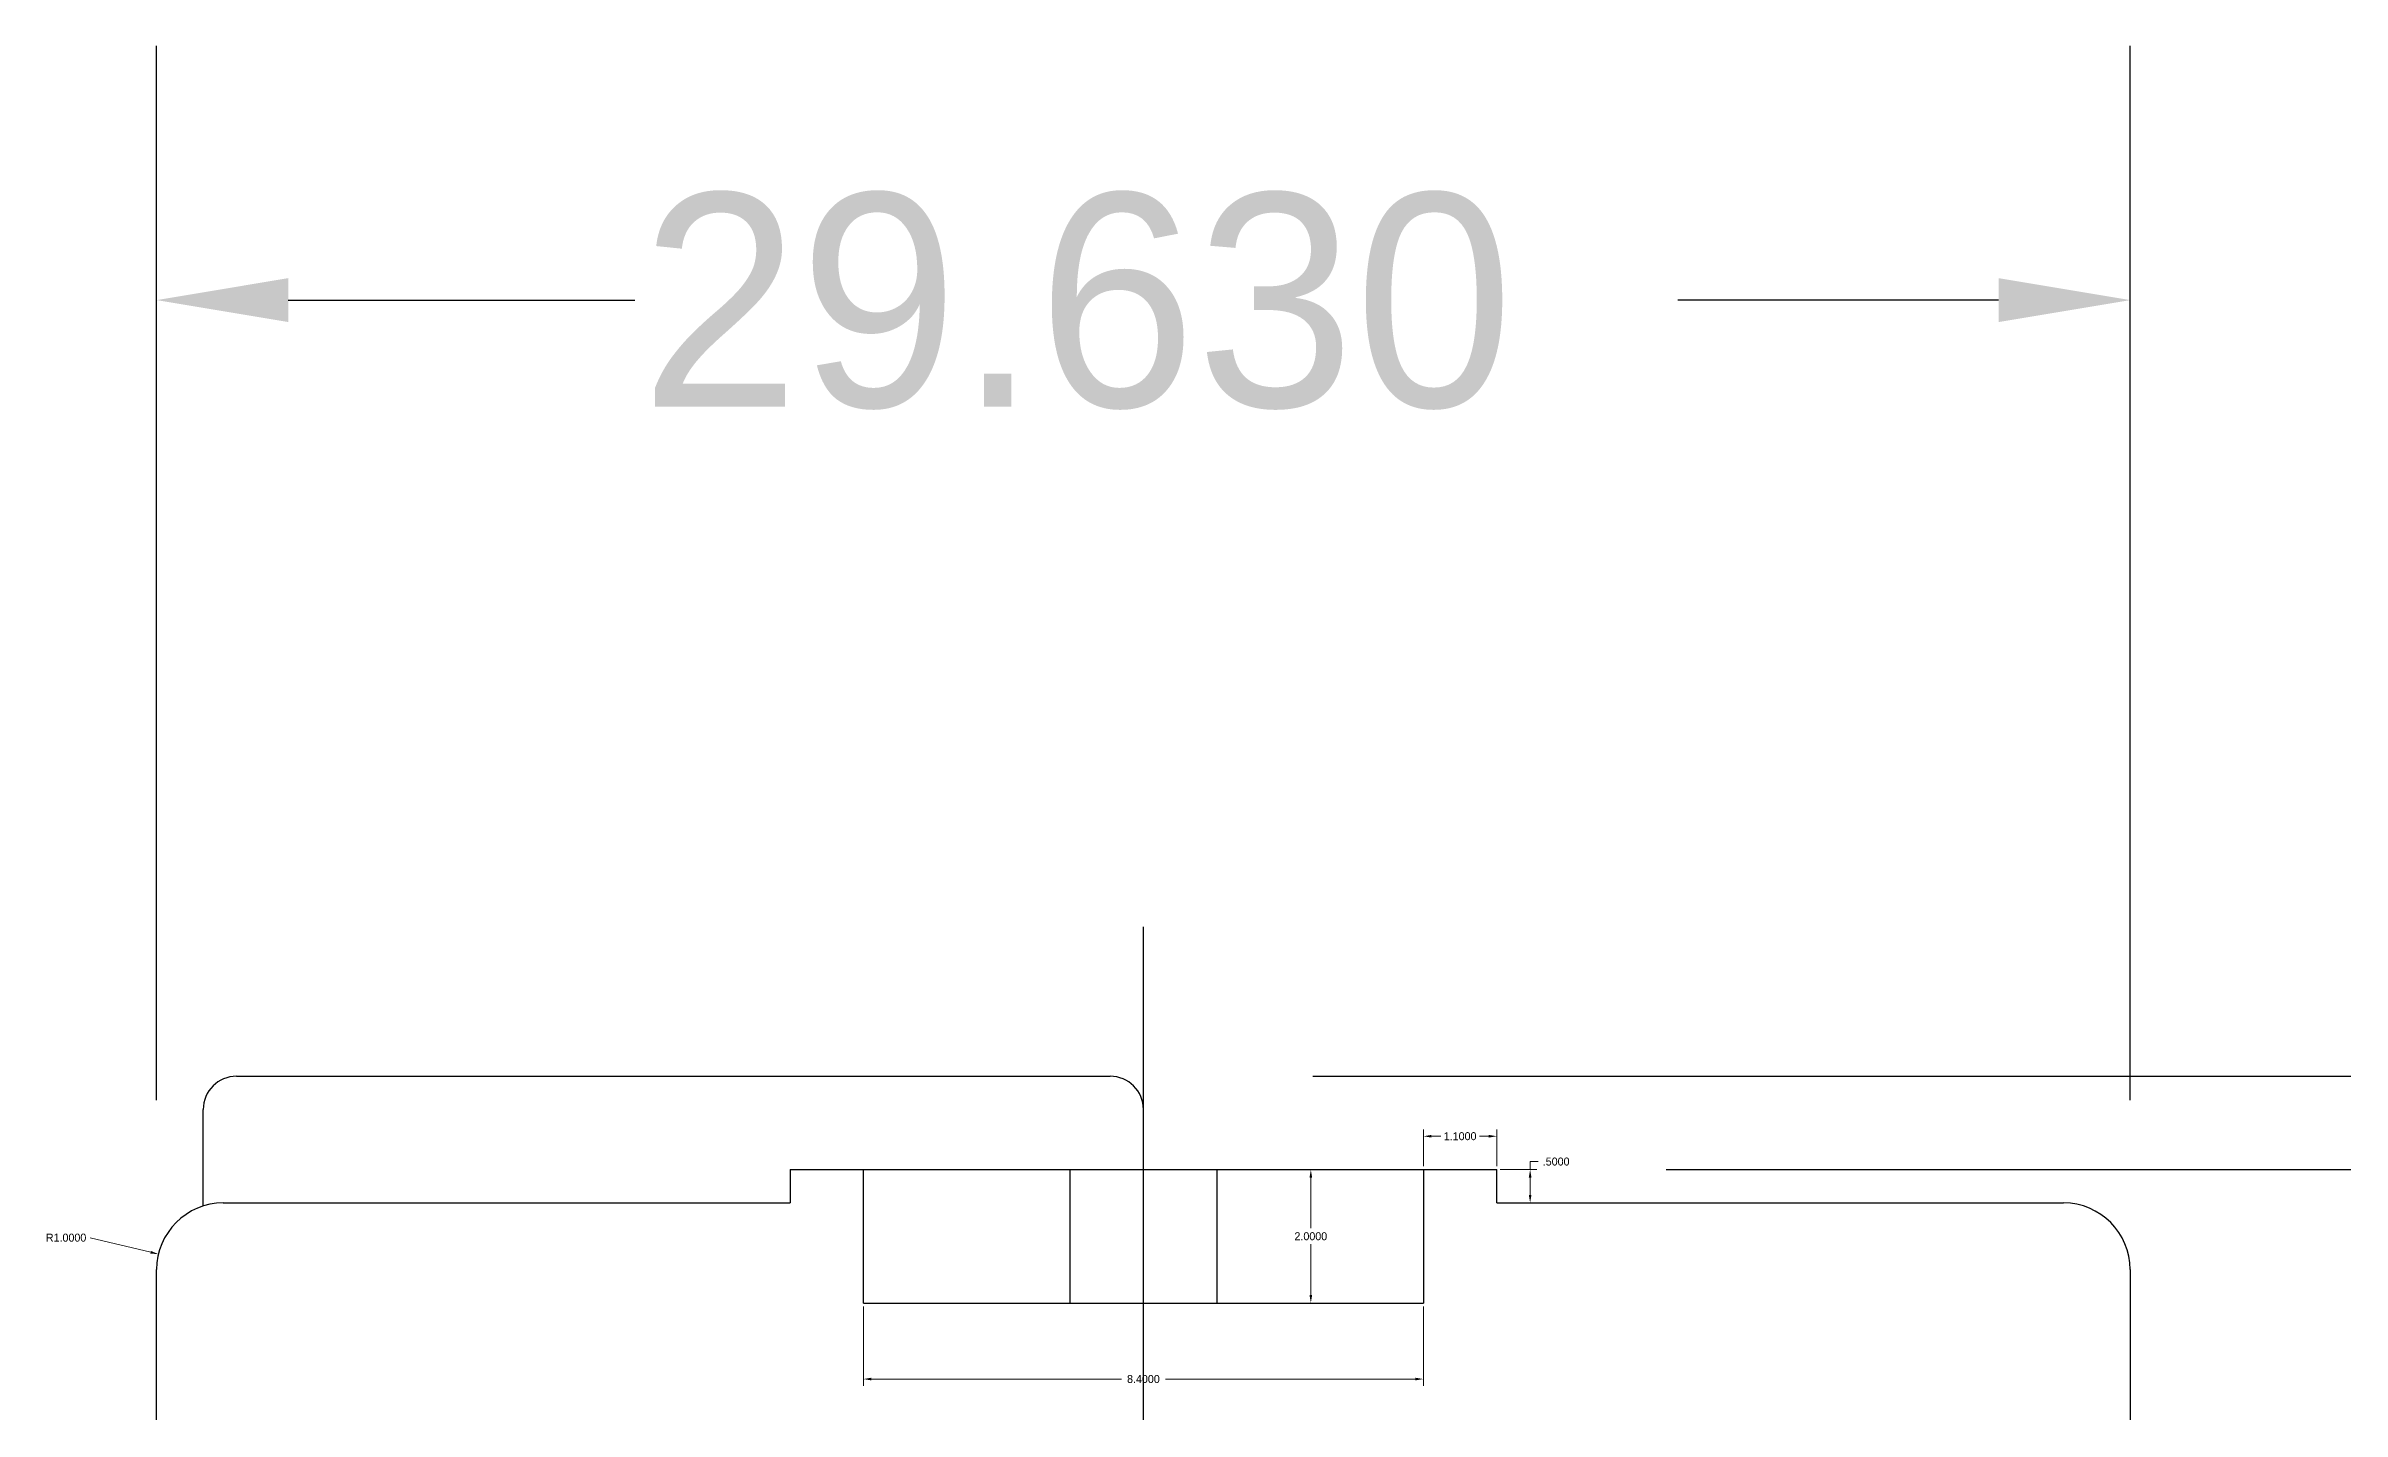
# Model space of a CAD drawing. Extents: x -297 to -4, y 12 to 197.
# Drawn here: x -64.46 to -30.02, y 93.88 to 114.35 of the extents above; entities that cross this region are included whole.
import ezdxf

# ---------------------------------------------------------------- set-up
doc = ezdxf.new("R2010")
doc.units = 0
doc.header["$MEASUREMENT"] = 0
for name, pattern in [('CENTERLINE', [25.4, 19.05, -1.5875, 3.175, -1.5875]), ('PHANTOM', [30.1625, 19.05, -1.5875, 3.175, -1.5875, 3.175, -1.5875]), ('SOLID', [0])]:
    doc.linetypes.add(name, pattern=pattern)
doc.layers.get('0').update_dxf_attribs({"linetype": 'CONTINUOUS'})
doc.layers.get('DEFPOINTS').update_dxf_attribs({"linetype": 'CONTINUOUS'})
doc.layers.add('AM_5', color=3, linetype='CONTINUOUS', lineweight=15)
for name, color, linetype in [('DIMENSIONS', 5, 'CONTINUOUS'), ('LAYER1$C$L1', 3, 'SOLID'), ('LAYER3$C$L3', 3, 'SOLID'), ('LAYER4$C$L4', 3, 'SOLID')]:
    doc.layers.add(name, color=color, linetype=linetype)
doc.dimstyles.new('AM_ANSI$0', dxfattribs={"dimtxt": 0.12, "dimasz": 0.12, "dimexe": 0.1, "dimexo": 0.05, "dimgap": 0.06, "dimtad": 0, "dimtih": 1, "dimtoh": 1, "dimdec": 4, "dimzin": 7, "dimdsep": 46, "dimtxsty": 'Standard', "dimcen": 0, "dimclrd": 256, "dimclre": 256, "dimclrt": 2, "dimadec": 0, "dimazin": 2, "dimtp": 0.1, "dimtm": 0.1, "dimtfac": 0.71, "dimtdec": 4, "dimtofl": 0, "dimtmove": 0, "dimatfit": 3, "dimfxl": 1, "dimtolj": 1, "dimtzin": 7, "dimlwd": -1, "dimlwe": -1, "dimarcsym": 1})
doc.dimstyles.new('AM_ANSI$4', dxfattribs={"dimtxt": 0.12, "dimasz": 0.12, "dimexe": 0.1, "dimexo": 0.05, "dimgap": 0.06, "dimtad": 0, "dimtih": 1, "dimtoh": 1, "dimdec": 4, "dimzin": 7, "dimdsep": 46, "dimtxsty": 'Standard', "dimcen": 0, "dimclrd": 256, "dimclre": 256, "dimclrt": 2, "dimadec": 0, "dimazin": 2, "dimtp": 0.1, "dimtm": 0.1, "dimtfac": 0.71, "dimtdec": 4, "dimtofl": 0, "dimtmove": 0, "dimatfit": 3, "dimfxl": 1, "dimtolj": 1, "dimtzin": 7, "dimlwd": -1, "dimlwe": -1, "dimarcsym": 1})
doc.dimstyles.get("Standard").update_dxf_attribs({"dimtxt": 0.18, "dimasz": 0.18, "dimexe": 0.18, "dimexo": 0.0625, "dimgap": 0.09, "dimtad": 0, "dimtih": 1, "dimtoh": 1, "dimdec": 3, "dimzin": 0, "dimdsep": 46, "dimtxsty": 'Standard', "dimcen": 0.09, "dimadec": 0, "dimazin": 0, "dimtfac": 1, "dimtdec": 3, "dimtofl": 0, "dimtmove": 2, "dimatfit": 3, "dimfxl": 1, "dimtolj": 1, "dimtzin": 0, "dimarcsym": 0})

# ---------------------------------------------------------------- blocks, each defined once
blk = doc.blocks.new('*D8')
at = {"layer": 'DEFPOINTS', "color": 0}
for p in [(-48, 98.9), (-48, 59.1), (-8.206, 59.1)]:
    blk.add_point(p, dxfattribs=at)
at = {"layer": 'DIMENSIONS', "color": 0}
for p, q in [((-45.46, 98.9), (-4.396, 98.9)), ((-8.206, 96.927), (-8.206, 83.23)), ((-8.206, 61.073), (-8.206, 73.45)), ((-45.46, 59.1), (-4.396, 59.1))]:
    blk.add_line(p, q, dxfattribs=at)
for points in [[(-8.535, 96.927), (-7.878, 96.927), (-8.206, 98.9)], [(-8.535, 61.073), (-7.878, 61.073), (-8.206, 59.1)]]:
    blk.add_solid(points, dxfattribs=at)
at = {"color": 0}
blk.add_text('39.8', height=3.2, rotation=90, dxfattribs=at).set_placement((-6.606, 73.54))
blk = doc.blocks.new('*D9')
at = {"layer": 'DEFPOINTS', "color": 0}
for p in [(-42.7, 97.5), (-17.543, 97.5), (-42.7, 60.5)]:
    blk.add_point(p, dxfattribs=at)
at = {"layer": 'DIMENSIONS', "color": 0}
for p, q in [((-40.16, 97.5), (-13.733, 97.5)), ((-17.543, 95.527), (-17.543, 86.807)), ((-17.543, 62.473), (-17.543, 71.16)), ((-40.16, 60.5), (-13.733, 60.5))]:
    blk.add_line(p, q, dxfattribs=at)
for points in [[(-17.872, 95.527), (-17.214, 95.527), (-17.543, 97.5)], [(-17.872, 62.473), (-17.214, 62.473), (-17.543, 60.5)]]:
    blk.add_solid(points, dxfattribs=at)
at = {"color": 0}
blk.add_text('37.037', height=3.2, rotation=90, dxfattribs=at).set_placement((-15.943, 71.25))
blk = doc.blocks.new('*D10')
at = {"layer": 'DEFPOINTS', "color": 0}
for p in [(-33.2, 110.535), (-62.8, 96), (-33.2, 96)]:
    blk.add_point(p, dxfattribs=at)
at = {"layer": 'DIMENSIONS', "color": 0}
for p, q in [((-62.8, 98.54), (-62.8, 114.345)), ((-33.2, 98.54), (-33.2, 114.345)), ((-60.827, 110.535), (-55.629, 110.535)), ((-35.173, 110.535), (-39.983, 110.535))]:
    blk.add_line(p, q, dxfattribs=at)
for points in [[(-60.827, 110.864), (-60.827, 110.206), (-62.8, 110.535)], [(-35.173, 110.864), (-35.173, 110.206), (-33.2, 110.535)]]:
    blk.add_solid(points, dxfattribs=at)
at = {"color": 0}
blk.add_text('29.630', height=3.2, dxfattribs=at).set_placement((-55.539, 108.935))
blk = doc.blocks.new('*D42')
at = {"layer": 'AM_5', "linetype": 'ByBlock'}
for p, q in [((-52.2, 95.45), (-52.2, 94.26)), ((-43.8, 95.45), (-43.8, 94.26)), ((-52.08, 94.36), (-48.33, 94.36)), ((-43.92, 94.36), (-47.67, 94.36))]:
    blk.add_line(p, q, dxfattribs=at)
at = {"layer": 'AM_5'}
for points in [[(-52.08, 94.38), (-52.08, 94.34), (-52.2, 94.36)], [(-43.92, 94.38), (-43.92, 94.34), (-43.8, 94.36)]]:
    blk.add_solid(points, dxfattribs=at)
at = {"layer": 'DEFPOINTS', "color": 0}
for p in [(-52.2, 95.5), (-43.8, 95.5), (-43.8, 94.36)]:
    blk.add_point(p, dxfattribs=at)
at = {"layer": 'AM_5', "color": 2, "insert": (-48, 94.36), "char_height": 0.12, "attachment_point": 5}
blk.add_mtext('\\A1;8.4000', dxfattribs=at)
blk = doc.blocks.new('*D43')
at = {"layer": 'AM_5', "linetype": 'ByBlock'}
for p, q in [((-43.85, 97.5), (-45.589, 97.5)), ((-45.489, 97.38), (-45.489, 96.62)), ((-45.489, 95.62), (-45.489, 96.38)), ((-43.85, 95.5), (-45.589, 95.5))]:
    blk.add_line(p, q, dxfattribs=at)
at = {"layer": 'AM_5'}
for points in [[(-45.509, 97.38), (-45.469, 97.38), (-45.489, 97.5)], [(-45.509, 95.62), (-45.469, 95.62), (-45.489, 95.5)]]:
    blk.add_solid(points, dxfattribs=at)
at = {"layer": 'DEFPOINTS', "color": 0}
for p in [(-45.489, 97.5), (-43.8, 97.5), (-43.8, 95.5)]:
    blk.add_point(p, dxfattribs=at)
at = {"layer": 'AM_5', "color": 2, "insert": (-45.489, 96.5), "char_height": 0.12, "attachment_point": 5}
blk.add_mtext('\\A1;2.0000', dxfattribs=at)
blk = doc.blocks.new('*D44')
at = {"layer": 'AM_5', "linetype": 'ByBlock'}
for p, q in [((-43.8, 97.55), (-43.8, 98.1)), ((-43.68, 98), (-43.54, 98)), ((-42.82, 98), (-42.96, 98)), ((-42.7, 97.55), (-42.7, 98.1))]:
    blk.add_line(p, q, dxfattribs=at)
at = {"layer": 'AM_5'}
for points in [[(-43.68, 98.02), (-43.68, 97.98), (-43.8, 98)], [(-42.82, 98.02), (-42.82, 97.98), (-42.7, 98)]]:
    blk.add_solid(points, dxfattribs=at)
at = {"layer": 'DEFPOINTS', "color": 0}
for p in [(-42.7, 98), (-43.8, 97.5), (-42.7, 97.5)]:
    blk.add_point(p, dxfattribs=at)
at = {"layer": 'AM_5', "color": 2, "insert": (-43.25, 98), "char_height": 0.12, "attachment_point": 5}
blk.add_mtext('\\A1;1.1000', dxfattribs=at)
blk = doc.blocks.new('*D45')
at = {"layer": 'AM_5', "linetype": 'ByBlock'}
for p, q in [((-42.65, 97.5), (-42.1, 97.5)), ((-42.2, 97.5), (-42.2, 97.62)), ((-42.2, 97.62), (-42.08, 97.62)), ((-42.2, 97.12), (-42.2, 97.38)), ((-42.65, 97), (-42.1, 97))]:
    blk.add_line(p, q, dxfattribs=at)
at = {"layer": 'AM_5'}
for points in [[(-42.22, 97.38), (-42.18, 97.38), (-42.2, 97.5)], [(-42.22, 97.12), (-42.18, 97.12), (-42.2, 97)]]:
    blk.add_solid(points, dxfattribs=at)
at = {"layer": 'DEFPOINTS', "color": 0}
for p in [(-42.7, 97.5), (-42.2, 97.5), (-42.7, 97)]:
    blk.add_point(p, dxfattribs=at)
at = {"layer": 'AM_5', "color": 2, "insert": (-41.81, 97.62), "char_height": 0.12, "attachment_point": 5}
blk.add_mtext('\\A1;.5000', dxfattribs=at)
blk = doc.blocks.new('*D46')
at = {"layer": 'AM_5', "linetype": 'ByBlock'}
blk.add_line((-63.798, 96.479), (-62.889, 96.261), dxfattribs=at)
at = {"layer": 'AM_5'}
blk.add_solid([(-62.885, 96.28), (-62.894, 96.241), (-62.773, 96.233)], dxfattribs=at)
at = {"layer": 'DEFPOINTS', "color": 0}
for p in [(-62.773, 96.233), (-61.8, 96)]:
    blk.add_point(p, dxfattribs=at)
at = {"layer": 'AM_5', "color": 2, "insert": (-64.158, 96.479), "char_height": 0.12, "attachment_point": 5}
blk.add_mtext('\\A1;R1.0000', dxfattribs=at)

msp = doc.modelspace()

# ---------------------------------------------------------------- linework, layer by layer
at = {"layer": 'LAYER1$C$L1', "color": 3}
for p, q in [((-53.3, 97.5), (-52.20001, 97.5)), ((-53.3, 97.5), (-53.3, 97)), ((-52.20001, 97.5), (-42.70001, 97.5)), ((-52.20001, 95.5), (-52.20001, 97.5)), ((-49.10001, 97.5), (-48.00002, 97.5)), ((-49.10001, 95.5), (-49.10001, 97.5)), ((-48.00002, 97.5), (-46.90001, 97.5)), ((-46.90001, 97.5), (-46.90001, 95.5)), ((-43.8, 97.5), (-43.8, 95.5)), ((-42.70001, 97), (-42.70001, 97.5)), ((-61.8, 97), (-53.3, 97)), ((-42.70001, 97), (-34.20001, 97)), ((-62.8, 62), (-62.8, 96)), ((-33.20001, 96), (-33.20001, 62)), ((-52.20001, 95.5), (-48.00002, 95.5)), ((-48.00002, 95.5), (-43.8, 95.5))]:
    msp.add_line(p, q, dxfattribs=at)
for centre, start, end in [((-61.8, 96), 89.999982, 179.999964), ((-34.20001, 95.99998), 0.000073, 89.999982)]:
    msp.add_arc(centre, 1, start, end, dxfattribs=at)
at = {"layer": 'LAYER3$C$L3', "color": 3, "linetype": 'CENTERLINE'}
msp.add_line((-48.00002, 56.68974), (-48.00002, 101.40225), dxfattribs=at)
at = {"layer": 'LAYER4$C$L4', "color": 3, "linetype": 'PHANTOM'}
for p, q in [((-61.59999, 98.89999), (-48.5, 98.89999)), ((-62.09999, 96.95393), (-62.09999, 98.39999)), ((-48.00003, 97.5), (-48.00003, 98.39999)), ((-48, 97.5), (-48, 98.39999))]:
    msp.add_line(p, q, dxfattribs=at)
for centre, start, end in [((-61.60001, 98.40002), 90.000146, 180.000073), ((-48.50002, 98.40002), 0, 89.999982)]:
    msp.add_arc(centre, 0.5, start, end, dxfattribs=at)

# ---------------------------------------------------------------- dimensions: what is measured, and where the dimension line sits
at = {"layer": 'AM_5'}
for base, p1, p2, angle, picture, middle in [((-42.70001, 98), (-43.8, 97.5), (-42.70001, 97.5), 0, '*D44', (-43.25001, 98)), ((-45.48934, 97.5), (-43.8, 95.5), (-43.8, 97.5), 90, '*D43', (-45.48934, 96.5)), ((-42.20001, 97.49998), (-42.70001, 97), (-42.70001, 97.49998), 90, '*D45', (-41.81001, 97.61998)), ((-43.8, 94.36029), (-52.20001, 95.5), (-43.8, 95.5), 0, '*D42', (-48.00001, 94.36029))]:
    dim = msp.add_linear_dim(base=base, p1=p1, p2=p2, angle=angle, dimstyle='AM_ANSI$0', dxfattribs=at)
    dim.commit()
    dim.dimension.update_dxf_attribs({"geometry": picture, "text_midpoint": middle})
dim = msp.add_radius_dim(center=(-61.8, 96), mpoint=(-62.7725, 96.2329), dimstyle='AM_ANSI$4', dxfattribs=at)
dim.commit()
dim.dimension.update_dxf_attribs({"geometry": '*D46', "text_midpoint": (-63.79834, 96.47856), "dimtype": 164})
at = {"layer": 'DIMENSIONS'}
dim = msp.add_linear_dim(base=(-33.20001, 110.53527), p1=(-62.8, 96), p2=(-33.20001, 95.99998), text='<>30', dimstyle='Standard', override={"dimtxt": 3.2, "dimasz": 1.972788, "dimexe": 3.81, "dimexo": 2.54, "dimtih": 0, "dimdec": 1, "dimtdec": 1}, dxfattribs=at)
dim.commit()
dim.dimension.update_dxf_attribs({"geometry": '*D10', "text_midpoint": (-47.8059, 110.53527), "dimtype": 128})
dim = msp.add_linear_dim(base=(-8.20646, 59.10004), p1=(-48.00002, 98.89999), p2=(-48.00002, 59.10004), angle=270, dimstyle='Standard', override={"dimtxt": 3.2, "dimasz": 1.972788, "dimexe": 3.81, "dimexo": 2.54, "dimtih": 0, "dimdec": 1, "dimtdec": 1}, dxfattribs=at)
dim.commit()
dim.dimension.update_dxf_attribs({"geometry": '*D8', "text_midpoint": (-8.20646, 78.33986), "dimtype": 128})
dim = msp.add_linear_dim(base=(-17.54291, 97.49998), p1=(-42.70001, 60.5), p2=(-42.70001, 97.49998), angle=90, text='<>37', dimstyle='Standard', override={"dimtxt": 3.2, "dimasz": 1.972788, "dimexe": 3.81, "dimexo": 2.54, "dimtih": 0, "dimdec": 1, "dimtdec": 1}, dxfattribs=at)
dim.commit()
dim.dimension.update_dxf_attribs({"geometry": '*D9', "text_midpoint": (-17.54291, 78.98376), "dimtype": 129})

doc.saveas('drawing.dxf')
